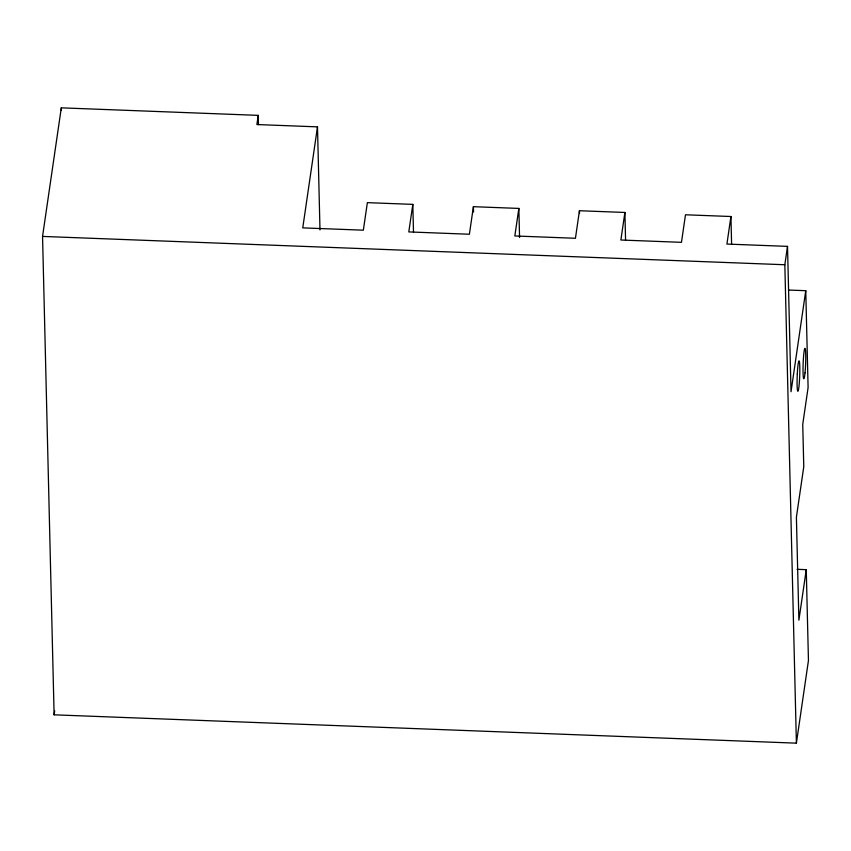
<?xml version="1.0" encoding="UTF-8"?>
<svg xmlns="http://www.w3.org/2000/svg" width="851" height="851" viewBox="0 0 851 851"><rect width="100%" height="100%" fill="white"/><g stroke="black" fill="none" stroke-linecap="round" stroke-linejoin="round"><path stroke-width="1.28" d="M797.036 569.308L806.259 569.67L808.45 660.504L796.398 743.157L54.113 714.819L42.55 236.418L61.304 107.843L258.236 115.364L258.459 124.629M54.113 714.819L54.687 710.883M258.236 115.364L256.896 124.544L317.497 126.863L319.987 229.919M317.497 126.863L302.754 227.877L363.345 230.185L367.366 202.644L412.82 204.378L413.49 232.121M412.82 204.378L408.799 231.919L469.39 234.238L473.411 206.687L518.855 208.421L519.557 237.493M518.855 208.421L514.834 235.972L575.436 238.28L579.446 210.729L624.9 212.463L625.57 240.216M624.9 212.463L620.879 240.014L681.47 242.333L685.491 214.782L730.935 216.516L731.605 244.258M730.935 216.516L726.914 244.067L787.515 246.375L791.026 391.715L805.759 290.702L788.526 290.042M796.398 743.157L784.835 264.746L787.515 246.375M806.259 569.67L798.887 620.177L796.398 517.227L803.769 466.72L802.738 424.33L808.099 387.588L805.759 290.702M42.55 236.418L784.835 264.746M579.446 210.729L579.51 213.378M473.411 206.687L473.539 211.973M61.304 107.843L61.368 110.492M797.302 374.004L797.142 377.972A15.212 1.245 -87.8 0 0 797.866 391.279A15.212 1.245 -87.8 0 0 799.61 378.152L799.759 374.185A15.212 1.245 -87.8 0 0 799.036 360.877A15.212 1.245 -87.8 0 0 797.302 374.004M805.025 372.887A15.212 1.245 -87.8 0 0 805.142 348.506A15.212 1.245 -87.8 0 0 803.025 369.302A15.212 1.245 -87.8 0 0 805.025 372.887"/></g></svg>
